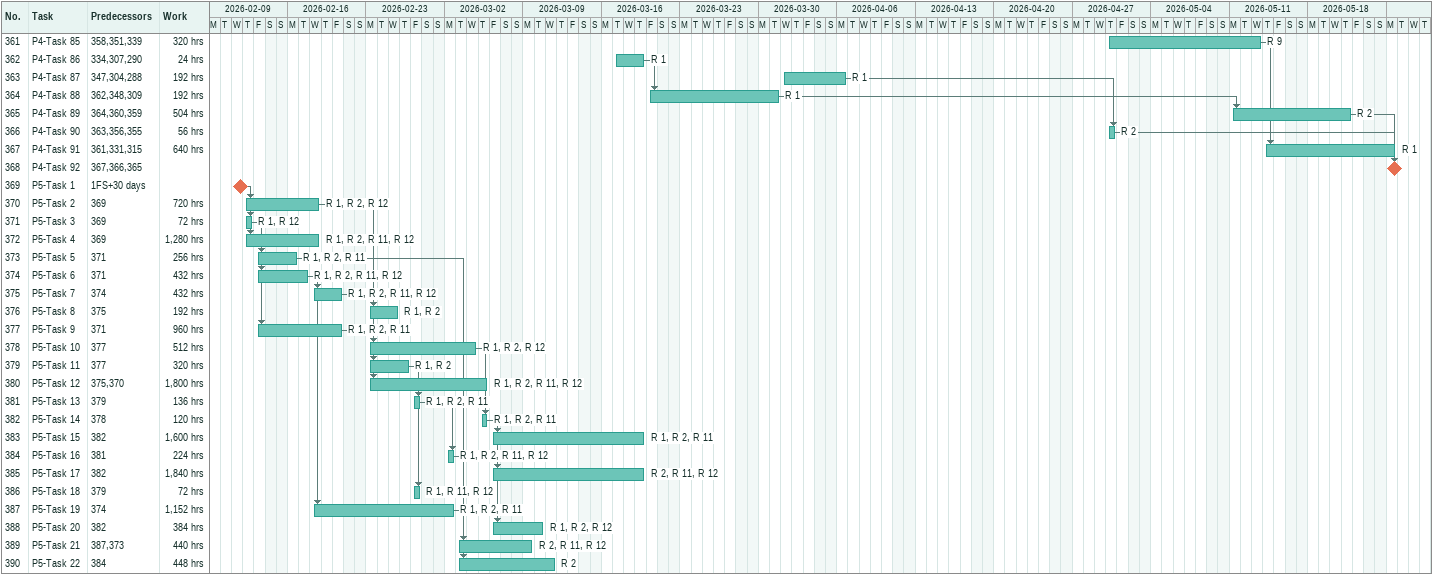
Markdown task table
| ID | Task | Start | Finish | Predecessors | Resources | Work (h) |
|---|---|---|---|---|---|---|
| 361 | P4-Task 85 | 2026-04-30 | 2026-05-13 | 358, 351, 339 | R 9 | 320 |
| 362 | P4-Task 86 | 2026-03-17 | 2026-03-19 | 334, 307, 290 | R 1 | 24 |
| 363 | P4-Task 87 | 2026-04-01 | 2026-04-06 | 347, 304, 288 | R 1 | 192 |
| 364 | P4-Task 88 | 2026-03-20 | 2026-03-31 | 362, 348, 309 | R 1 | 192 |
| 365 | P4-Task 89 | 2026-05-11 | 2026-05-21 | 364, 360, 359 | R 2 | 504 |
| 366 | P4-Task 90 | 2026-04-30 | 2026-04-30 | 363, 356, 355 | R 2 | 56 |
| 367 | P4-Task 91 | 2026-05-14 | 2026-05-25 | 361, 331, 315 | R 1 | 640 |
| 368 | P4-Task 92 (milestone) | 2026-05-25 | 2026-05-25 | 367, 366, 365 |  |  |
| 369 | P5-Task 1 (milestone) | 2026-02-11 | 2026-02-11 | 1FS+30d |  |  |
| 370 | P5-Task 2 | 2026-02-12 | 2026-02-18 | 369 | R 1, R 2, R 12 | 720 |
| 371 | P5-Task 3 | 2026-02-12 | 2026-02-12 | 369 | R 1, R 12 | 72 |
| 372 | P5-Task 4 | 2026-02-12 | 2026-02-18 | 369 | R 1, R 2, R 11, R 12 | 1280 |
| 373 | P5-Task 5 | 2026-02-13 | 2026-02-16 | 371 | R 1, R 2, R 11 | 256 |
| 374 | P5-Task 6 | 2026-02-13 | 2026-02-17 | 371 | R 1, R 2, R 11, R 12 | 432 |
| 375 | P5-Task 7 | 2026-02-18 | 2026-02-20 | 374 | R 1, R 2, R 11, R 12 | 432 |
| 376 | P5-Task 8 | 2026-02-23 | 2026-02-25 | 375 | R 1, R 2 | 192 |
| 377 | P5-Task 9 | 2026-02-13 | 2026-02-20 | 371 | R 1, R 2, R 11 | 960 |
| 378 | P5-Task 10 | 2026-02-23 | 2026-03-04 | 377 | R 1, R 2, R 12 | 512 |
| 379 | P5-Task 11 | 2026-02-23 | 2026-02-26 | 377 | R 1, R 2 | 320 |
| 380 | P5-Task 12 | 2026-02-23 | 2026-03-05 | 375, 370 | R 1, R 2, R 11, R 12 | 1800 |
| 381 | P5-Task 13 | 2026-02-27 | 2026-02-27 | 379 | R 1, R 2, R 11 | 136 |
| 382 | P5-Task 14 | 2026-03-05 | 2026-03-05 | 378 | R 1, R 2, R 11 | 120 |
| 383 | P5-Task 15 | 2026-03-06 | 2026-03-19 | 382 | R 1, R 2, R 11 | 1600 |
| 384 | P5-Task 16 | 2026-03-02 | 2026-03-02 | 381 | R 1, R 2, R 11, R 12 | 224 |
| 385 | P5-Task 17 | 2026-03-06 | 2026-03-19 | 382 | R 2, R 11, R 12 | 1840 |
| 386 | P5-Task 18 | 2026-02-27 | 2026-02-27 | 379 | R 1, R 11, R 12 | 72 |
| 387 | P5-Task 19 | 2026-02-18 | 2026-03-02 | 374 | R 1, R 2, R 11 | 1152 |
| 388 | P5-Task 20 | 2026-03-06 | 2026-03-10 | 382 | R 1, R 2, R 12 | 384 |
| 389 | P5-Task 21 | 2026-03-03 | 2026-03-09 | 387, 373 | R 2, R 11, R 12 | 440 |
| 390 | P5-Task 22 | 2026-03-03 | 2026-03-11 | 384 | R 2 | 448 |
